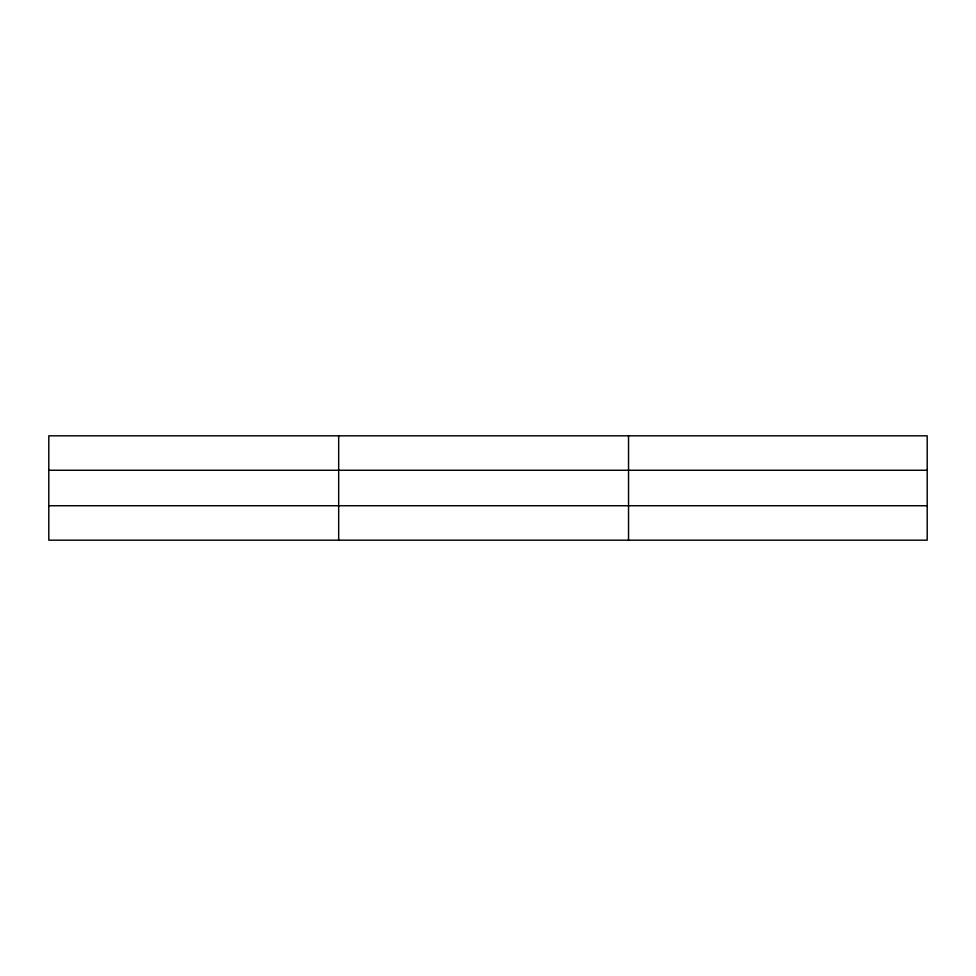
<?xml version="1.0" encoding="UTF-8"?>
<svg xmlns="http://www.w3.org/2000/svg" width="976" height="976" viewBox="0 0 976 976"><rect width="100%" height="100%" fill="white"/><g stroke="black" fill="none" stroke-linecap="round" stroke-linejoin="round"><path stroke-width="1.46" d="M338.672 540.179L338.672 435.821M628.544 540.179L628.544 435.821M927.2 470.261L927.2 435.821L48.8 435.821L48.8 540.179L927.2 540.179L927.2 470.261L48.8 470.261M48.8 505.739L927.2 505.739"/></g></svg>
